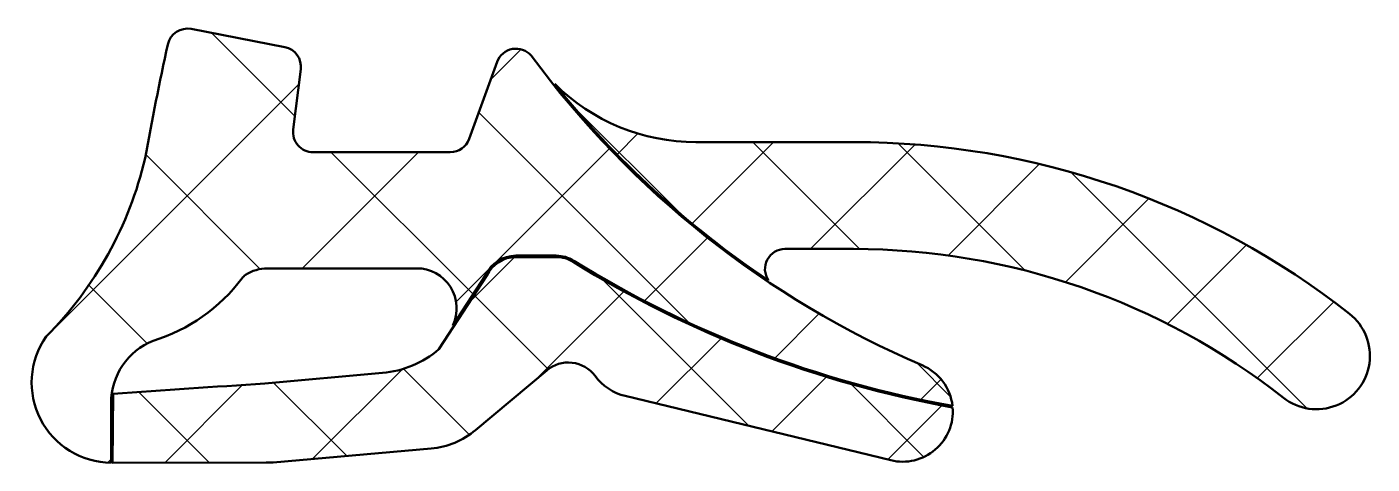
# Model space of a CAD drawing. Extents: x -2.4 to 17.7, y -6.8 to -0.3.
import ezdxf

# ---------------------------------------------------------------- set-up
doc = ezdxf.new("R2010")
doc.units = 0
for name, color, linetype, lineweight in [('0S-Alu contour', 7, 'Continuous', 50), ('0S-EPDM contour', 22, 'Continuous', 50), ('0S-EPDM hatch', 25, 'Continuous', 25), ('0S-PT contour', 91, 'Continuous', 50), ('0S-PT hatch', 103, 'Continuous', 25)]:
    doc.layers.add(name, color=color, linetype=linetype, lineweight=lineweight)
pattern_1 = [(135, (0, 0), (-1.077630734528298, -1.077630734528298), []), (225, (0, 0), (1.077630734528298, -1.077630734528298), [])]

# ---------------------------------------------------------------- blocks, each defined once
blk = doc.blocks.new('284835__C75F763D_652E_45A6_8680_DFD5F8C275C1_')
at = {"layer": '0S-EPDM hatch'}
h = blk.add_hatch(dxfattribs=at)
h.set_pattern_fill('ANSI37', color=256, scale=0.625, angle=90, style=0)
h.set_pattern_definition([(135, (0, 0), (-1.403165018917055, -1.403165018917055), []), (225, (0, 0), (1.403165018917055, -1.403165018917055), [])])
edge = h.paths.add_edge_path()
edge.add_ellipse((43.66423549746173, -10.18986590796137), major_axis=(-44.99999999999862, 0), ratio=1, start_angle=347.6117313538918, end_angle=349.82546712119984, ccw=False)
edge.add_ellipse((0.0050202363452782, -0.6001358396354091), major_axis=(-0.3000000000001972, 0), ratio=1, start_angle=258.9999999999992, end_angle=347.6117313538911, ccw=False)
edge.add_line((0.0622629349582835, -0.3056476846009172), (1.462262934958275, -0.5777801173937221))
edge.add_ellipse((1.405020236345313, -0.8722682724280222), major_axis=(-0.3000000000000007, 0), ratio=1, start_angle=172.7861533891377, end_angle=259.0000000000003, ccw=False)
edge.add_line((1.702645551302964, -0.909940170394003), (1.588408684629875, -1.812463941669234))
edge.add_arc((1.886033999587525, -1.850135839635215), 0.299999999999999, 172.7861533891375, 269.9999999999999)
edge.add_line((1.886033999587525, -2.150135839635214), (3.940362439742465, -2.150135839635215))
edge.add_arc((3.940362439742465, -1.850135839635214), 0.3000000000000011, 269.9999999999999, 339.9999999999999)
edge.add_line((4.222270225978238, -1.952741882632915), (4.642733039545134, -0.7975297966375137))
edge.add_ellipse((4.92444736285687, -0.9000654248894306), major_axis=(-0.2997941210564417, 0), ratio=1, start_angle=221.0832928842786, end_angle=340, ccw=False)
edge.add_arc((16.60976252378755, 7.743208101173133), 14.23572638584151, 216.3925661349968, 246.7998945524205)
edge.add_ellipse((10.71033093670605, -6.034065140986626), major_axis=(-0.7515029493770989, 0), ratio=1, start_angle=186.3455558472493, end_angle=247.1884901904019, ccw=False)
edge.add_ellipse((14.32403338491848, 9.992060770279007), major_axis=(-16.19876317655276, 0), ratio=1, start_angle=58.200259176192105, end_angle=79.80628955310618, ccw=False)
edge.add_arc((5.524587549405103, -4.200135839635147), 0.4999999999999453, 58.20025917618569, 89.73349204714265)
edge.add_line((5.526913261648655, -3.700141248601898), (4.923459663111049, -3.700135839635217))
edge.add_arc((4.92345966311105, -4.200135839635215), 0.4999999999999983, 90.0000000000001, 155.0000000000001)
edge.add_line((4.470305769592727, -3.988826708764868), (3.979233996517624, -4.743434839326647))
edge.add_arc((3.435449324295631, -4.489863882282227), 0.6000000000000025, 335.0000000000001, 449.9999999999999)
edge.add_line((3.435449324295633, -3.889863882282224), (1.205020236345291, -3.889863882282225))
edge.add_arc((1.20502023634529, -4.489863882282234), 0.600000000000009, 89.99999999999996, 123.43020719593)
edge.add_arc((0.9846519131858782, -4.156040872068881), 0.2000000000000141, 123.4302071959336, 143.172375307245)
edge.add_ellipse((-1.283585816685202, -2.45747598966362), major_axis=(-2.633729884613392, 0), ratio=1, start_angle=107.1260122750877, end_angle=143.1723753072421, ccw=False)
edge.add_arc((-0.137133209845369, -5.903102755712178), 1.000000000000002, 111.7703337828849, 180.0163507581359)
edge.add_line((-1.137133169126051, -5.903388130272976), (-1.137133169126052, -6.80030995122623))
edge.add_ellipse((-1.126276837949456, -5.6003590605337), major_axis=(-1.200000000000171, 0), ratio=1, start_angle=-35.07792166830359, end_angle=89.48164129762449, ccw=False)
edge.add_arc((-6.079615372320223, -0.9637793459404315), 5.599071077795082, 315.1761309626865, 346.8167431706495)
at = {"layer": '0S-EPDM contour', "color": 7}
for points in [[(0.0622629349582835, -0.3056476846009172), (1.462262934958275, -0.5777801173937221)], [(4.222270225978238, -1.952741882632915), (4.642733039545134, -0.7975297966375137)], [(1.702645551302964, -0.909940170394003), (1.588408684629875, -1.812463941669234)], [(1.886033999587525, -2.150135839635214), (3.940362439742465, -2.150135839635215)], [(5.526913261648655, -3.700141248601898), (4.923459663111049, -3.700135839635217)], [(3.435449324295633, -3.889863882282224), (1.205020236345291, -3.889863882282225)], [(4.470305769592727, -3.988826708764868), (3.979233996517624, -4.743434839326647)], [(-1.137133169126051, -5.903388130272976), (-1.137133169126052, -6.80030995122623)]]:
    blk.add_lwpolyline(points, dxfattribs=at)
at = {"layer": '0S-EPDM contour', "color": 7, "extrusion": (0, 0, -1)}
for centre, radius, start, end in [((-0.0050202363452782, -0.6001358396354091), 0.3000000000001972, 12.3882686461089, 101.0000000000008), ((-43.66423549746173, -10.18986590796137), 44.99999999999862, 10.17453287880018, 12.38826864610822), ((-1.405020236345313, -0.8722682724280222), 0.3000000000000007, 100.9999999999997, 187.2138466108624), ((-4.92444736285687, -0.9000654248894306), 0.2997941210564417, 19.99999999999997, 138.9167071157214), ((-14.32403338491848, 9.992060770279007), 16.19876317655276, 280.1937104468938, 301.7997408238079), ((1.283585816685202, -2.45747598966362), 2.633729884613392, 216.8276246927579, 252.8739877249123), ((1.126276837949456, -5.6003590605337), 1.200000000000171, 270.5183587023755, 35.07792166830361), ((-10.71033093670605, -6.034065140986626), 0.751502949377099, 112.8115098095981, 173.6544441527507)]:
    blk.add_arc(centre, radius, start, end, dxfattribs=at)
at = {"layer": '0S-EPDM contour', "color": 7}
for centre, radius, start, end in [((16.60976252378755, 7.743208101173133), 14.23572638584151, 216.3925661349968, 246.7998945524205), ((1.886033999587525, -1.850135839635215), 0.299999999999999, 172.7861533891375, 269.9999999999999), ((3.940362439742465, -1.850135839635214), 0.3000000000000011, 269.9999999999999, 339.9999999999999), ((-6.079615372320223, -0.9637793459404315), 5.599071077795082, 315.1761309626865, 346.8167431706495), ((4.92345966311105, -4.200135839635215), 0.4999999999999983, 90.0000000000001, 155.0000000000001), ((5.524587549405103, -4.200135839635147), 0.4999999999999453, 58.20025917618569, 89.73349204714265), ((0.9846519131858782, -4.156040872068881), 0.2000000000000141, 123.4302071959336, 143.172375307245), ((1.20502023634529, -4.489863882282234), 0.600000000000009, 89.99999999999996, 123.43020719593), ((3.435449324295631, -4.489863882282227), 0.6000000000000025, 335.0000000000001, 89.99999999999987), ((-0.137133209845369, -5.903102755712178), 1.000000000000002, 111.7703337828849, 180.0163507581359)]:
    blk.add_arc(centre, radius, start, end, dxfattribs=at)
blk = doc.blocks.new('284835__ACBA733A_7BFA_4BA8_898B_7C32EC9994F6_')
at = {"layer": '0S-PT hatch'}
h = blk.add_hatch(dxfattribs=at)
h.set_pattern_fill('ANSI37', color=256, scale=0.48, angle=90, style=0)
h.set_pattern_definition(pattern_1)
edge = h.paths.add_edge_path()
edge.add_ellipse((16.90502023634509, -5.200135839635213), major_axis=(-0.8000000000000024, 0), ratio=1, start_angle=51.78678929826208, end_angle=231.7867892982621, ccw=False)
edge.add_arc((9.976817006069576, -14.00013583963521), 10.4, 51.78678929826175, 89.99999999999994)
edge.add_line((9.976817006069586, -3.600135839635214), (8.949837309257765, -3.600135839635209))
edge.add_arc((8.949837309257765, -3.90013583963521), 0.3000000000000011, 90, 214.68968259292)
edge.add_ellipse((16.60976252378754, 7.743208101173138), major_axis=(-14.21572638584142, 0), ratio=1, start_angle=38.616949501616205, end_angle=56.2075033519136, ccw=False)
edge.add_arc((7.616275465226679, 0.9998641603648007), 3.000000000000013, 225.2035692631488, 270)
edge.add_line((7.61627546522668, -2.000135839635212), (9.976817006069577, -2.00013583963521))
edge.add_ellipse((9.97681700606958, -14.00013583963521), major_axis=(-12, 0), ratio=1, start_angle=231.7867892982618, end_angle=270, ccw=False)
at = {"layer": '0S-PT contour', "color": 7}
for points in [[(7.61627546522668, -2.000135839635212), (9.976817006069577, -2.00013583963521)], [(9.976817006069586, -3.600135839635214), (8.949837309257765, -3.600135839635209)]]:
    blk.add_lwpolyline(points, dxfattribs=at)
at = {"layer": '0S-PT contour', "color": 7, "extrusion": (0, 0, -1)}
for centre, radius, start, end in [((-16.60976252378754, 7.743208101173138), 14.21572638584142, 303.7924966480864, 321.3830504983838), ((-9.97681700606958, -14.00013583963521), 12, 89.99999999999999, 128.2132107017382), ((-16.90502023634509, -5.200135839635213), 0.8000000000000024, 128.2132107017379, 308.2132107017379)]:
    blk.add_arc(centre, radius, start, end, dxfattribs=at)
at = {"layer": '0S-PT contour', "color": 7}
for centre, radius, start, end in [((7.616275465226679, 0.9998641603648007), 3.000000000000013, 225.2035692631488, 270), ((8.949837309257765, -3.90013583963521), 0.3000000000000011, 90, 214.68968259292), ((9.976817006069576, -14.00013583963521), 10.4, 51.78678929826175, 89.99999999999994)]:
    blk.add_arc(centre, radius, start, end, dxfattribs=at)
blk = doc.blocks.new('284835__80AB4F84_B232_4E61_981A_C8D2A690C467_')
at = {"layer": '0S-PT hatch'}
h = blk.add_hatch(dxfattribs=at)
h.set_pattern_fill('ANSI37', color=256, scale=0.48, angle=90, style=0)
h.set_pattern_definition(pattern_1)
edge = h.paths.add_edge_path()
edge.add_arc((5.705020236345294, -5.800135839635212), 0.4999999999999984, 36.66758194256131, 130.0163507581518)
edge.add_line((5.383517139790605, -5.417205351288118), (4.318461331889487, -6.311411351238149))
edge.add_ellipse((3.546853900158229, -5.392378179205119), major_axis=(-1.2, 0), ratio=1, start_angle=95.01635075815182, end_angle=130.0163507581518, ccw=False)
edge.add_line((3.651781933546364, -6.58778192179977), (1.289851780387529, -6.795103245249176))
edge.add_ellipse((1.184923746999372, -5.599699502654562), major_axis=(-1.199999999999965, 0), ratio=1, start_angle=90.01635075815278, end_angle=95.01635075815301, ccw=False)
edge.add_line((1.185266196472681, -6.799699453791341), (-1.116877196367276, -6.800356426978358))
edge.add_line((-1.116877196367276, -6.800356426978358), (-1.107900297097202, -5.76889671148001))
edge.add_ellipse((73.85416164106857, -1086.989670930482), major_axis=(-1083.816254414354, 0), ratio=1, start_angle=273.8455674891926, end_angle=273.96602426755885, ccw=False)
edge.add_line((1.165386988409696, -5.61368850242096), (2.9233871884243, -5.456038209695801))
edge.add_arc((2.787624576463766, -3.942113339303083), 1.519999999999985, 275.1243450452203, 310.2361725120607)
edge.add_line((3.769453020744629, -5.102463676917104), (4.487844706792788, -3.99854315665333))
edge.add_ellipse((4.923459573478166, -4.200135699388142), major_axis=(-0.4799998597537365, 0), ratio=1, start_angle=270.00001069929124, end_angle=335.16638560970864, ccw=False)
edge.add_line((4.92345948384402, -3.720135839634414), (5.526866183744083, -3.720141248180735))
edge.add_ellipse((5.524587549405094, -4.20013583963516), major_axis=(-0.4799999999999483, 0), ratio=1, start_angle=238.2002591761909, end_angle=269.72800703949974, ccw=False)
edge.add_arc((14.3240333849183, 9.992060770278721), 16.21876317655244, 238.200259176192, 259.8262111650381)
edge.add_ellipse((10.71033093670604, -6.03406514098663), major_axis=(-0.7515029493770925, 0), ratio=1, start_angle=76.37669516115852, end_angle=184.7612908808672, ccw=False)
edge.add_line((10.53332385957404, -6.764424763068557), (6.559338037587, -5.801305234487847))
edge.add_ellipse((6.747767985630415, -5.023813012867348), major_axis=(-0.8000000000000138, 0), ratio=1, start_angle=36.6675819425617, end_angle=76.3766951611587, ccw=False)
at = {"layer": '0S-PT contour', "color": 7}
for points in [[(4.92345948384402, -3.720135839634414), (5.526866183744083, -3.720141248180735)], [(3.769453020744629, -5.102463676917104), (4.487844706792788, -3.99854315665333)], [(5.383517139790605, -5.417205351288118), (4.318461331889487, -6.311411351238149)], [(1.165386988409696, -5.61368850242096), (2.9233871884243, -5.456038209695801)], [(1.185266196472681, -6.799699453791341), (-1.116877196367276, -6.800356426978358), (-1.107900297097202, -5.76889671148001)], [(10.53332385957404, -6.764424763068557), (6.559338037587, -5.801305234487847)], [(3.651781933546364, -6.58778192179977), (1.289851780387529, -6.795103245249176)]]:
    blk.add_lwpolyline(points, dxfattribs=at)
at = {"layer": '0S-PT contour', "color": 7, "extrusion": (0, 0, -1)}
for centre, radius, start, end in [((-4.923459573478166, -4.200135699388142), 0.4799998597537365, 24.83361439029137, 89.99998930070878), ((-5.524587549405094, -4.20013583963516), 0.4799999999999483, 90.27199296050028, 121.7997408238091), ((-73.85416164106857, -1086.989670930482), 1083.816254414354, 86.03397573244114, 86.1544325108074), ((-6.747767985630415, -5.023813012867348), 0.8000000000000138, 283.6233048388413, 323.3324180574383), ((-10.71033093670604, -6.03406514098663), 0.7515029493770925, 175.2387091191328, 283.6233048388415), ((-3.546853900158229, -5.392378179205119), 1.2, 229.9836492418482, 264.9836492418482), ((-1.184923746999372, -5.599699502654562), 1.199999999999965, 264.983649241847, 269.9836492418472)]:
    blk.add_arc(centre, radius, start, end, dxfattribs=at)
at = {"layer": '0S-PT contour', "color": 7}
for centre, radius, start, end in [((14.3240333849183, 9.992060770278721), 16.21876317655244, 238.200259176192, 259.8262111650381), ((2.787624576463766, -3.942113339303083), 1.519999999999985, 275.1243450452203, 310.2361725120607), ((5.705020236345294, -5.800135839635212), 0.4999999999999984, 36.66758194256131, 130.0163507581518)]:
    blk.add_arc(centre, radius, start, end, dxfattribs=at)
blk = doc.blocks.new('284835__A907DB7D_AA32_4CEB_B95F_8A2E9D0FEDFF_')
at = {"layer": '0S-EPDM contour', "color": 7}
blk.add_blockref('284835__C75F763D_652E_45A6_8680_DFD5F8C275C1_', (0, 0), dxfattribs=at)
at = {"layer": '0S-PT contour', "color": 7}
for name in ['284835__ACBA733A_7BFA_4BA8_898B_7C32EC9994F6_', '284835__80AB4F84_B232_4E61_981A_C8D2A690C467_']:
    blk.add_blockref(name, (0, 0), dxfattribs=at)

msp = doc.modelspace()

# ---------------------------------------------------------------- block references
at = {"layer": '0S-Alu contour', "color": 7}
msp.add_blockref('284835__A907DB7D_AA32_4CEB_B95F_8A2E9D0FEDFF_', (0, 0), dxfattribs=at)

doc.saveas('drawing.dxf')
